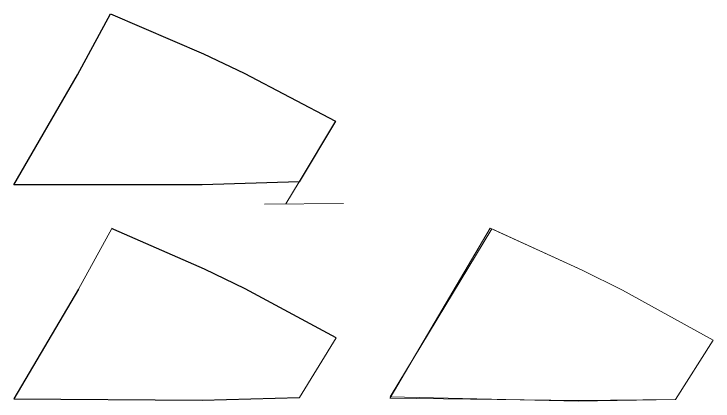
# Model space of a CAD drawing. Header units: inches. Extents: x 4069 to 291496, y -47643 to 12535.
# Drawn here: x 111381 to 113522, y -5167 to -3982 of the extents above; entities that cross this region are included whole.
import ezdxf

# ---------------------------------------------------------------- set-up
doc = ezdxf.new("R2010")
doc.units = ezdxf.units.IN
doc.header["$LTSCALE"] = 5
doc.header["$MEASUREMENT"] = 0
doc.layers.add('A-WALL', color=7, linetype='Continuous', lineweight=9)
doc.layers.add('DOOR', color=62, linetype='Continuous', lineweight=0)
doc.layers.add('DIM', color=5, linetype='Continuous')

msp = doc.modelspace()

# ---------------------------------------------------------------- linework, layer by layer
at = {"elevation": -58.16904}
for points in [[(112367.88123, -4973.03742), (112367.88123, -4973.03742), (112088.95187, -4823.12906), (111964.45665, -4763.50367), (111686.77107, -4641.16314), (111681.28033, -4638.74408)], [(111578.79146, -4824.4477), (111381.3363, -5159.60805), (111957.316, -5164.44413), (112255.04945, -5155.50776)]]:
    msp.add_lwpolyline(points, dxfattribs=at)
at = {"layer": 'A-WALL', "ltscale": 5}
for p, q in [((112295.09298, -4428.48446), (112214.15097, -4563.05413)), ((112148.07526, -4563.60892), (112390.5473, -4561.57306)), ((111681.28033, -4638.74408), (111578.79146, -4824.4477))]:
    msp.add_line(p, q, dxfattribs=at)
at = {"layer": 'A-WALL', "color": 1, "ltscale": 5, "elevation": -58.16904}
msp.add_lwpolyline([(112532.79354, -5154.42323), (113108.66175, -5166.74401), (113406.48619, -5161.67758), (113521.67973, -4980.68895), (113244.72205, -4827.16844), (113121.01219, -4765.93021), (112844.93993, -4639.99136), (112532.79354, -5154.42323)], dxfattribs=at)
at = {"layer": 'A-WALL', "ltscale": 5}
msp.add_lwpolyline([(112255.04945, -5155.50776), (112256.049, -5155.47776), (112367.88123, -4973.03742)], dxfattribs=at)
at = {"layer": 'DIM', "ltscale": 5, "elevation": -58.16904}
msp.add_lwpolyline([(111381.3363, -4504.97991), (111575.97051, -4168.17355), (111676.89661, -3981.61598), (111961.11042, -4103.99364), (112086.10186, -4162.57167), (112366.28002, -4310.13286), (112254.84111, -4495.40497), (111957.3363, -4504.97991)], close=True, dxfattribs=at)
at = {"layer": 'DOOR', "lineweight": 13, "elevation": -58.16904}
msp.add_lwpolyline([(112532.59065, -5157.91738), (113107.71234, -5165.39198), (113406.48619, -5161.67758), (113521.67973, -4980.68895), (113244.72205, -4827.16844), (113121.01219, -4765.93021), (112839.81131, -4637.65178), (112533.13973, -5156.99254)], dxfattribs=at)

doc.saveas('drawing.dxf')
